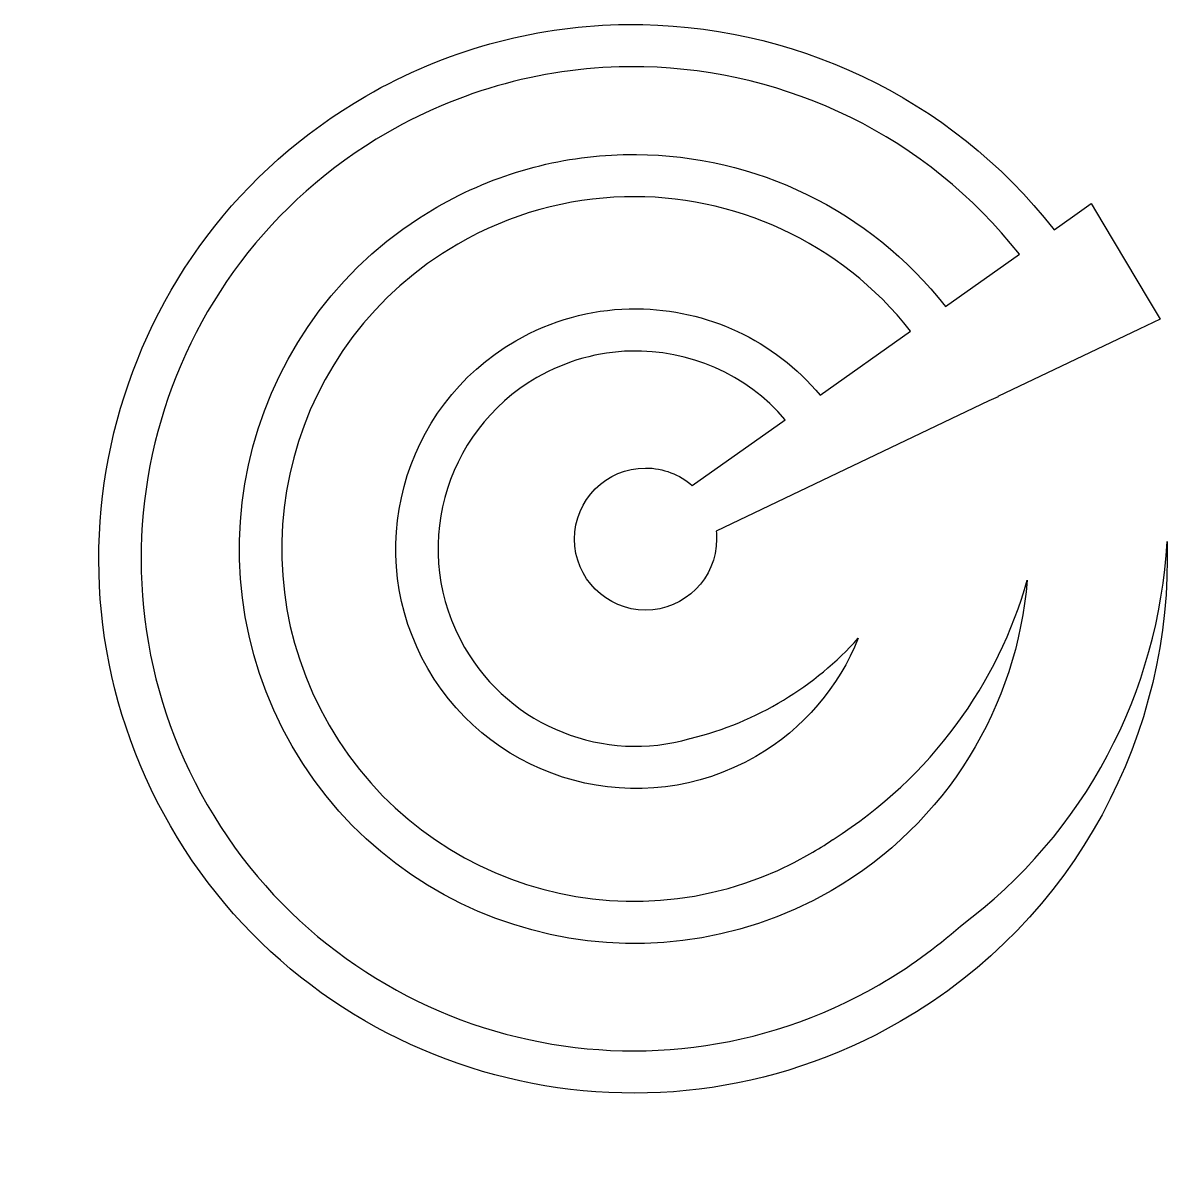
# Model space of a CAD drawing. Header units: centimetres. Extents: x -11.4 to 10, y -11.3 to 9.9.
import ezdxf

# ---------------------------------------------------------------- set-up
doc = ezdxf.new("R2010")
doc.units = ezdxf.units.CM
doc.header["$MEASUREMENT"] = 0
doc.layers.add('Layer 1', color=7, linetype='Continuous')

msp = doc.modelspace()

# ---------------------------------------------------------------- linework, layer by layer
at = {"layer": 'Layer 1'}
msp.add_open_spline([(-0.13578, 9.91474), (-0.19068, 9.91423), (-0.24542, 9.91347), (-0.30045, 9.91208), (-0.30045, 9.91208), (-1.8998, 9.87101), (-3.51146, 9.44178), (-4.9929, 8.58645), (-4.9929, 8.58645), (-9.73389, 5.84933), (-11.36047, -0.22442), (-8.62335, -4.96528), (-8.62335, -4.96528), (-5.88623, -9.70614), (0.18748, -11.33416), (4.92838, -8.597), (4.92838, -8.597), (8.20483, -6.70534), (9.99275, -3.22004), (9.88185, 0.31756), (9.88185, 0.31756), (9.73161, -2.45907), (8.3681, -5.1041), (6.04456, -6.8246), (6.04456, -6.8246), (5.58797, -7.23026), (5.08423, -7.59691), (4.53436, -7.91439), (4.53436, -7.91439), (0.16238, -10.43856), (-5.41656, -8.94329), (-7.9407, -4.57123), (-7.9407, -4.57123), (-10.46487, -0.19925), (-8.97086, 5.37974), (-4.59889, 7.90391), (-4.59889, 7.90391), (-3.09602, 8.77156), (-1.45021, 9.16389), (0.16474, 9.12805), (0.16474, 9.12805), (2.83414, 9.06901), (5.41984, 7.83898), (7.14092, 5.64793), (7.14092, 5.64793), (7.14092, 5.64793), (5.7665, 4.67672), (5.7665, 4.67672), (5.7665, 4.67672), (4.36357, 6.48298), (2.22397, 7.48511), (0.029, 7.50197), (0.029, 7.50197), (-0.01148, 7.50231), (-0.05154, 7.50248), (-0.09223, 7.50197), (-0.09223, 7.50197), (-0.13288, 7.50155), (-0.17416, 7.50037), (-0.21477, 7.49936), (-0.21477, 7.49936), (-1.39573, 7.46913), (-2.58554, 7.15295), (-3.67912, 6.52157), (-3.67912, 6.52157), (-7.17864, 4.50113), (-8.38119, 0.01412), (-6.36075, -3.4854), (-6.36075, -3.4854), (-4.34031, -6.98492), (0.14661, -8.18755), (3.64626, -6.16703), (3.64626, -6.16703), (5.81243, -4.91633), (7.09821, -2.72089), (7.28451, -0.3993), (7.28451, -0.3993), (6.75615, -2.31246), (5.49996, -4.05716), (3.68176, -5.21429), (3.68176, -5.21429), (3.68092, -5.21484), (3.67995, -5.21505), (3.67915, -5.21556), (3.67915, -5.21556), (3.67915, -5.21556), (3.66464, -5.22484), (3.66464, -5.22484), (3.66464, -5.22484), (3.53139, -5.31537), (3.39392, -5.40262), (3.25224, -5.48443), (3.25224, -5.48443), (0.12148, -7.29196), (-3.87069, -6.22212), (-5.67818, -3.0914), (-5.67818, -3.0914), (-7.48567, 0.03928), (-6.41582, 4.03149), (-3.28515, 5.83893), (-3.28515, 5.83893), (-2.30685, 6.40381), (-1.24464, 6.68743), (-0.19108, 6.71526), (-0.19108, 6.71526), (1.831, 6.76864), (3.8207, 5.87789), (5.12073, 4.22077), (5.12073, 4.22077), (5.12073, 4.22077), (3.44059, 3.03349), (3.44059, 3.03349), (3.44059, 3.03349), (2.58745, 4.05902), (1.32987, 4.62702), (0.0421, 4.63714), (0.0421, 4.63714), (-0.00724, 4.63756), (-0.05615, 4.63714), (-0.10549, 4.63587), (-0.10549, 4.63587), (-0.82382, 4.61765), (-1.54662, 4.42524), (-2.21127, 4.04155), (-2.21127, 4.04155), (-4.33801, 2.81362), (-5.07051, 0.08295), (-3.84262, -2.04384), (-3.84262, -2.04384), (-2.61469, -4.17054), (0.11729, -4.90308), (2.24407, -3.67515), (2.24407, -3.67515), (3.13993, -3.15788), (3.78839, -2.37427), (4.14686, -1.48115), (4.14686, -1.48115), (3.35347, -2.36938), (2.27612, -3.03664), (1.02904, -3.34308), (1.02904, -3.34308), (1.02735, -3.34363), (1.0255, -3.34392), (1.02377, -3.34447), (1.02377, -3.34447), (-0.55782, -3.79934), (-2.2989, -3.14139), (-3.16001, -1.64982), (-3.16001, -1.64982), (-4.17499, 0.10808), (-3.57515, 2.34399), (-1.81726, 3.35889), (-1.81726, 3.35889), (-1.2679, 3.67612), (-0.67269, 3.83598), (-0.0818, 3.85183), (-0.0818, 3.85183), (1.00023, 3.88072), (2.06447, 3.42602), (2.79355, 2.57625), (2.79355, 2.57625), (2.79355, 2.57625), (1.06466, 1.35464), (1.06466, 1.35464), (1.06466, 1.35464), (0.83286, 1.55688), (0.53064, 1.68018), (0.19895, 1.68018), (0.19895, 1.68018), (-0.52959, 1.68018), (-1.12019, 1.08953), (-1.12019, 0.36108), (-1.12019, 0.36108), (-1.12019, -0.36741), (-0.52967, -0.95802), (0.19891, -0.95802), (0.19891, -0.95802), (0.92745, -0.95802), (1.51792, -0.36737), (1.51792, 0.36112), (1.51792, 0.36112), (1.51792, 0.41117), (1.51539, 0.46009), (1.50999, 0.50871), (1.50999, 0.50871), (1.50999, 0.50871), (6.57411, 2.92544), (6.57411, 2.92544), (6.57411, 2.92544), (6.57411, 2.92544), (6.74405, 2.99923), (6.74405, 2.99923), (6.74405, 2.99923), (6.74405, 2.99923), (6.74152, 3.00581), (6.74152, 3.00581), (6.74152, 3.00581), (6.74152, 3.00581), (9.36648, 4.25904), (9.36648, 4.25904), (9.36648, 4.25904), (9.36648, 4.25904), (9.75653, 4.44618), (9.75653, 4.44618), (9.75653, 4.44618), (9.75653, 4.44618), (9.5338, 4.81776), (9.5338, 4.81776), (9.5338, 4.81776), (9.5338, 4.81776), (8.69171, 6.22512), (8.69171, 6.22512), (8.69171, 6.22512), (8.69171, 6.22512), (8.47433, 6.58882), (8.47433, 6.58882), (8.47433, 6.58882), (8.47433, 6.58882), (8.12644, 6.3437), (8.12644, 6.3437), (8.12644, 6.3437), (8.12644, 6.3437), (7.78509, 6.10258), (7.78509, 6.10258), (7.78509, 6.10258), (5.84958, 8.58476), (2.8877, 9.9421), (-0.13591, 9.91478), (-0.13591, 9.91478), (-0.13591, 9.91478), (-0.13578, 9.91474), (-0.13578, 9.91474)], degree=3, knots=[0, 0, 0, 0, 0.01694915, 0.01694915, 0.01694915, 0.01694915, 0.03389831, 0.03389831, 0.03389831, 0.03389831, 0.05084746, 0.05084746, 0.05084746, 0.05084746, 0.06779661, 0.06779661, 0.06779661, 0.06779661, 0.08474576, 0.08474576, 0.08474576, 0.08474576, 0.10169492, 0.10169492, 0.10169492, 0.10169492, 0.11864407, 0.11864407, 0.11864407, 0.11864407, 0.13559322, 0.13559322, 0.13559322, 0.13559322, 0.15254237, 0.15254237, 0.15254237, 0.15254237, 0.16949153, 0.16949153, 0.16949153, 0.16949153, 0.18644068, 0.18644068, 0.18644068, 0.18644068, 0.20338983, 0.20338983, 0.20338983, 0.20338983, 0.22033898, 0.22033898, 0.22033898, 0.22033898, 0.23728814, 0.23728814, 0.23728814, 0.23728814, 0.25423729, 0.25423729, 0.25423729, 0.25423729, 0.27118644, 0.27118644, 0.27118644, 0.27118644, 0.28813559, 0.28813559, 0.28813559, 0.28813559, 0.30508475, 0.30508475, 0.30508475, 0.30508475, 0.3220339, 0.3220339, 0.3220339, 0.3220339, 0.33898305, 0.33898305, 0.33898305, 0.33898305, 0.3559322, 0.3559322, 0.3559322, 0.3559322, 0.37288136, 0.37288136, 0.37288136, 0.37288136, 0.38983051, 0.38983051, 0.38983051, 0.38983051, 0.40677966, 0.40677966, 0.40677966, 0.40677966, 0.42372881, 0.42372881, 0.42372881, 0.42372881, 0.44067797, 0.44067797, 0.44067797, 0.44067797, 0.45762712, 0.45762712, 0.45762712, 0.45762712, 0.47457627, 0.47457627, 0.47457627, 0.47457627, 0.49152542, 0.49152542, 0.49152542, 0.49152542, 0.50847458, 0.50847458, 0.50847458, 0.50847458, 0.52542373, 0.52542373, 0.52542373, 0.52542373, 0.54237288, 0.54237288, 0.54237288, 0.54237288, 0.55932203, 0.55932203, 0.55932203, 0.55932203, 0.57627119, 0.57627119, 0.57627119, 0.57627119, 0.59322034, 0.59322034, 0.59322034, 0.59322034, 0.61016949, 0.61016949, 0.61016949, 0.61016949, 0.62711864, 0.62711864, 0.62711864, 0.62711864, 0.6440678, 0.6440678, 0.6440678, 0.6440678, 0.66101695, 0.66101695, 0.66101695, 0.66101695, 0.6779661, 0.6779661, 0.6779661, 0.6779661, 0.69491525, 0.69491525, 0.69491525, 0.69491525, 0.71186441, 0.71186441, 0.71186441, 0.71186441, 0.72881356, 0.72881356, 0.72881356, 0.72881356, 0.74576271, 0.74576271, 0.74576271, 0.74576271, 0.76271186, 0.76271186, 0.76271186, 0.76271186, 0.77966102, 0.77966102, 0.77966102, 0.77966102, 0.79661017, 0.79661017, 0.79661017, 0.79661017, 0.81355932, 0.81355932, 0.81355932, 0.81355932, 0.83050847, 0.83050847, 0.83050847, 0.83050847, 0.84745763, 0.84745763, 0.84745763, 0.84745763, 0.86440678, 0.86440678, 0.86440678, 0.86440678, 0.88135593, 0.88135593, 0.88135593, 0.88135593, 0.89830508, 0.89830508, 0.89830508, 0.89830508, 0.91525424, 0.91525424, 0.91525424, 0.91525424, 0.93220339, 0.93220339, 0.93220339, 0.93220339, 0.94915254, 0.94915254, 0.94915254, 0.94915254, 0.96610169, 0.96610169, 0.96610169, 0.96610169, 1, 1, 1, 1], dxfattribs=at)

doc.saveas('drawing.dxf')
